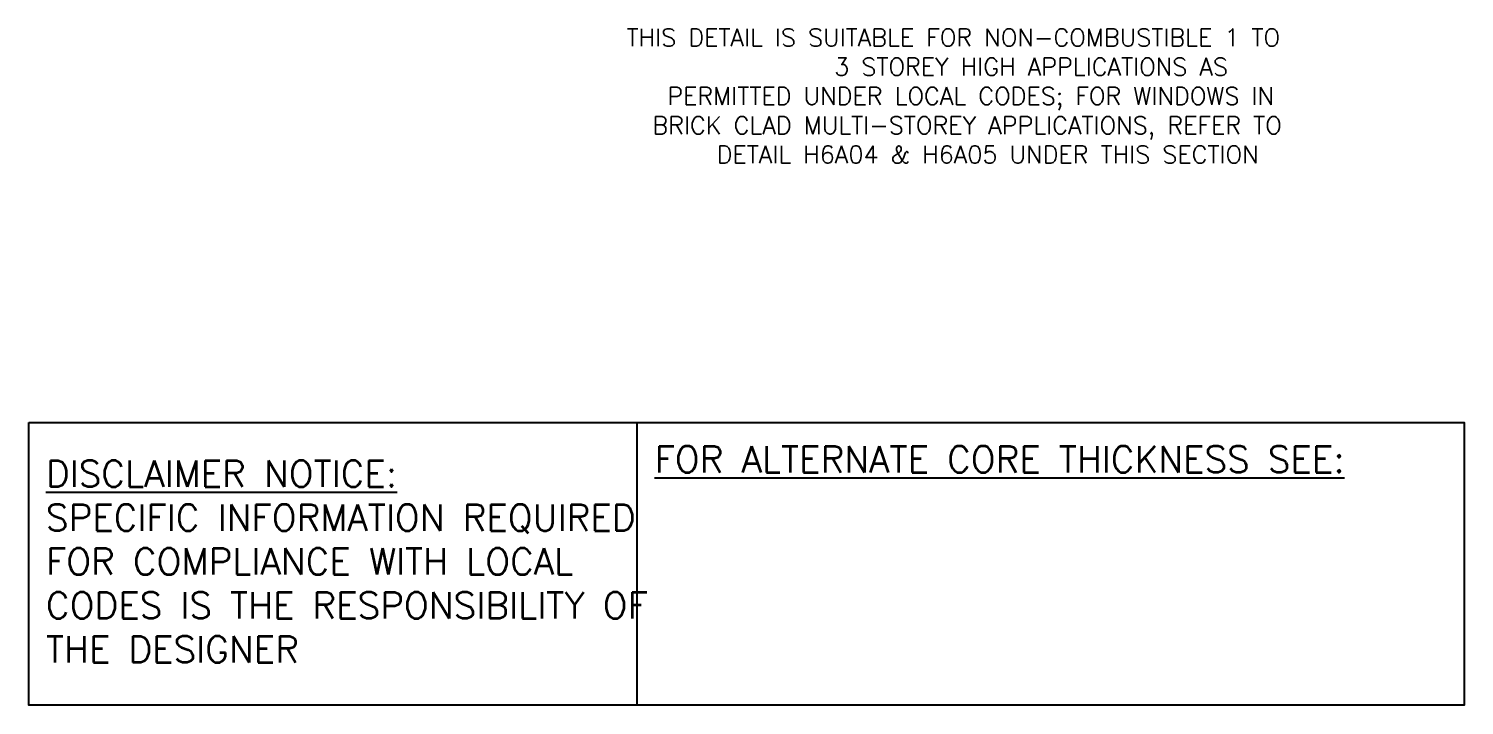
# Model space of a CAD drawing. Header units: inches. Extents: x 2883.8 to 2914.4, y 405.8 to 450.2.
# Drawn here: x 2883.8 to 2914.44, y 405.81 to 420.26 of the extents above; entities that cross this region are included whole.
import ezdxf

# ---------------------------------------------------------------- set-up
doc = ezdxf.new("R2010")
doc.units = ezdxf.units.IN
doc.header["$LTSCALE"] = 0.5
doc.header["$MEASUREMENT"] = 0
doc.layers.add('TEXT', color=4, linetype='CONTINUOUS')
doc.styles.get("Standard").update_dxf_attribs({"font": 'romans.shx'})

msp = doc.modelspace()

# ---------------------------------------------------------------- linework, layer by layer
at = {"layer": 'TEXT'}
msp.add_lwpolyline([(2883.7970298, 411.8461048), (2896.7805357, 411.8461048), (2896.7805357, 405.8080626), (2883.7970298, 405.8080626)], close=True, dxfattribs=at)
msp.add_lwpolyline([(2896.7805357, 411.8461048), (2914.441068, 411.8461048), (2914.441068, 405.8080626), (2896.7805357, 405.8080626)], dxfattribs=at)

# ---------------------------------------------------------------- texts
at = {"layer": 'TEXT', "attachment_point": 4}
for s, insert, char_height, width in [('{\\W0.612309; }THIS DETAIL IS SUITABLE FOR NON-COMBUSTIBLE 1 TO \\P{\\W8.9252;  }3 STOREY HIGH APPLICATIONS AS\\P{\\W3.99326; }PERMITTED UNDER LOCAL CODES; FOR WINDOWS IN \\P{\\W2.75516; }BRICK CLAD MULTI-STOREY APPLICATIONS, REFER TO \\P{\\W8.08849; }DETAIL H6A04 & H6A05 UNDER THIS SECTION', (2896.4021034, 418.8217314), 0.375, 16.283187405), ('{\\LFOR ALTERNATE CORE THICKNESS SEE:}', (2897.1559447, 411.0636579), 0.5625, 23.332952103), ('{\\LDISCLAIMER NOTICE:}\\PSPECIFIC INFORMATION REQUIRED FOR COMPLIANCE WITH LOCAL CODES IS THE RESPONSIBILITY OF THE DESIGNER', (2884.1639772, 408.8800155), 0.5625, 14.00235015)]:
    msp.add_mtext(s, dxfattribs=dict(at, insert=insert, char_height=char_height, width=width))

doc.saveas('drawing.dxf')
